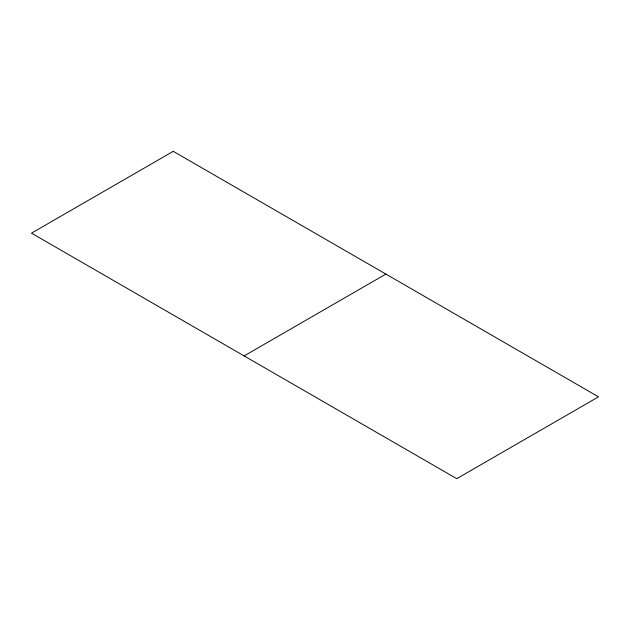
<?xml version="1.0" encoding="UTF-8"?>
<svg xmlns="http://www.w3.org/2000/svg" width="630" height="630" viewBox="0 0 630 630"><rect width="100%" height="100%" fill="white"/><g stroke="black" fill="none" stroke-linecap="round" stroke-linejoin="round"><path stroke-width="0.94" d="M244.125 355.918L385.875 274.082M173.25 151.326L31.5 233.163L456.75 478.674L598.5 396.837L173.25 151.326"/></g></svg>
